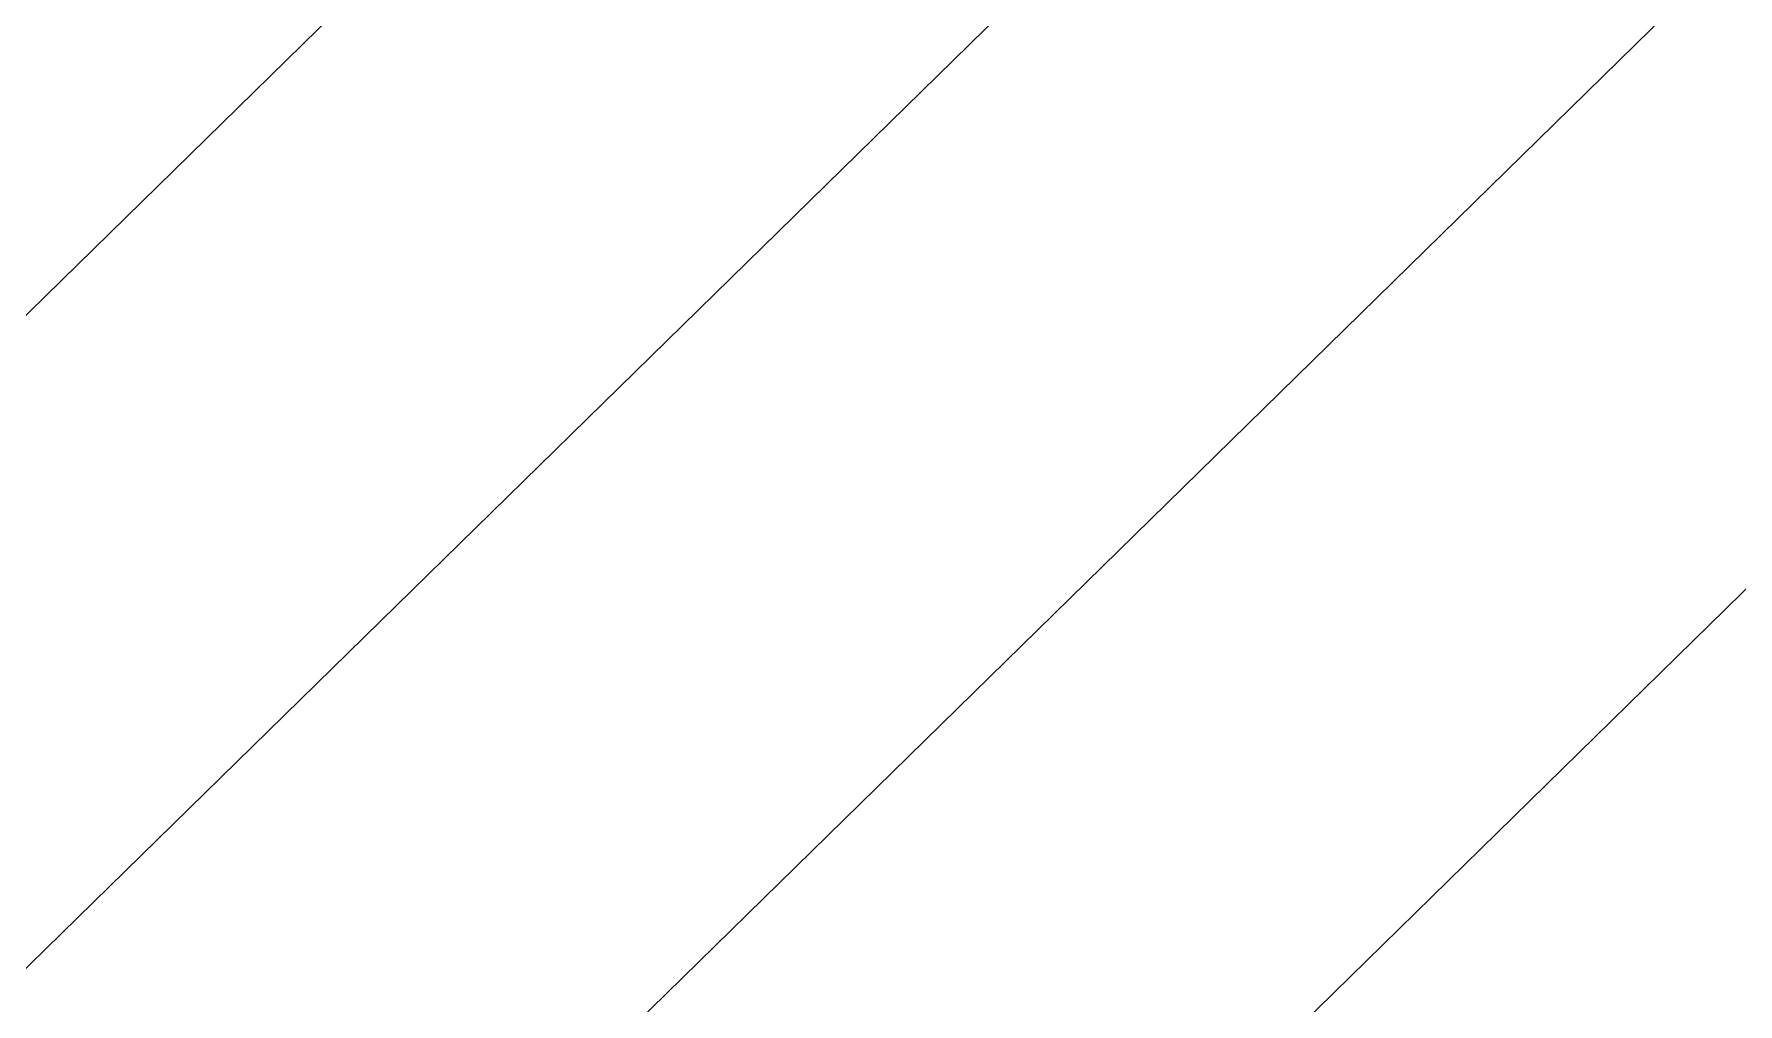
# Model space of a CAD drawing. Extents: x 7084 to 11035, y 13750 to 16729.
# Drawn here: x 8635.974 to 8637.239, y 15535.225 to 15535.945 of the extents above; entities that cross this region are included whole.
import ezdxf

# ---------------------------------------------------------------- set-up
doc = ezdxf.new("R2010")
doc.units = 0
doc.layers.add('Default', color=7, linetype='Continuous')

msp = doc.modelspace()

# ---------------------------------------------------------------- linework, layer by layer
at = {"layer": 'Default'}
for points in [[(8206.6262, 15259.6935), (8437.3162, 15380.3781), (8471.917, 15378.3102), (8502.4756, 15441.6101), (8596.5638, 15456.0852), (8622.7569, 15493.1922), (8692.72, 15459.4169), (8729.703, 15449.7738), (8769.3733, 15474.5677), (8728.7355, 15523.8081), (8705.8166, 15501.3642), (8635.8535, 15535.1395), (8658.7724, 15557.5834), (8760.7734, 15765.5569), (8809.8854, 15800.4811), (8892.8301, 15820.1259), (8966.2315, 15938.187), (9186.4356, 15786.0194), (9291.2079, 15782.7452)], [(8760.8053, 15766.5875), (8658.3186, 15557.6236), (8635.5203, 15535.2978), (8705.8166, 15501.3617), (8728.6149, 15523.6875), (8769.0388, 15474.7063), (8729.5772, 15450.0428), (8692.789, 15459.6351), (8622.4927, 15493.5713), (8596.4375, 15456.6597), (8501.9011, 15442.1156), (8471.5034, 15379.1488), (8436.7379, 15381.2266), (8204.9493, 15259.9673)], [(8208.3031, 15259.4197), (8437.8945, 15379.5296), (8472.3305, 15377.4715), (8503.05, 15441.1046), (8596.6902, 15455.5108), (8623.0211, 15492.813), (8692.6511, 15459.1986), (8729.8287, 15449.5047), (8769.7078, 15474.4292), (8728.8562, 15523.9288), (8705.8166, 15501.3667), (8636.1866, 15534.9812), (8659.2262, 15557.5432), (8760.7414, 15764.5264)], [(8760.7095, 15763.4958), (8659.68, 15557.503), (8636.5198, 15534.8228), (8705.8166, 15501.3692), (8728.9768, 15524.0494), (8770.0424, 15474.2906), (8729.9544, 15449.2357), (8692.5822, 15458.9803), (8623.2854, 15492.4339), (8596.8166, 15454.9364), (8503.6244, 15440.5991), (8472.7441, 15376.6329), (8438.4729, 15378.6811), (8209.9799, 15259.1459)]]:
    msp.add_lwpolyline(points, dxfattribs=at)

doc.saveas('drawing.dxf')
